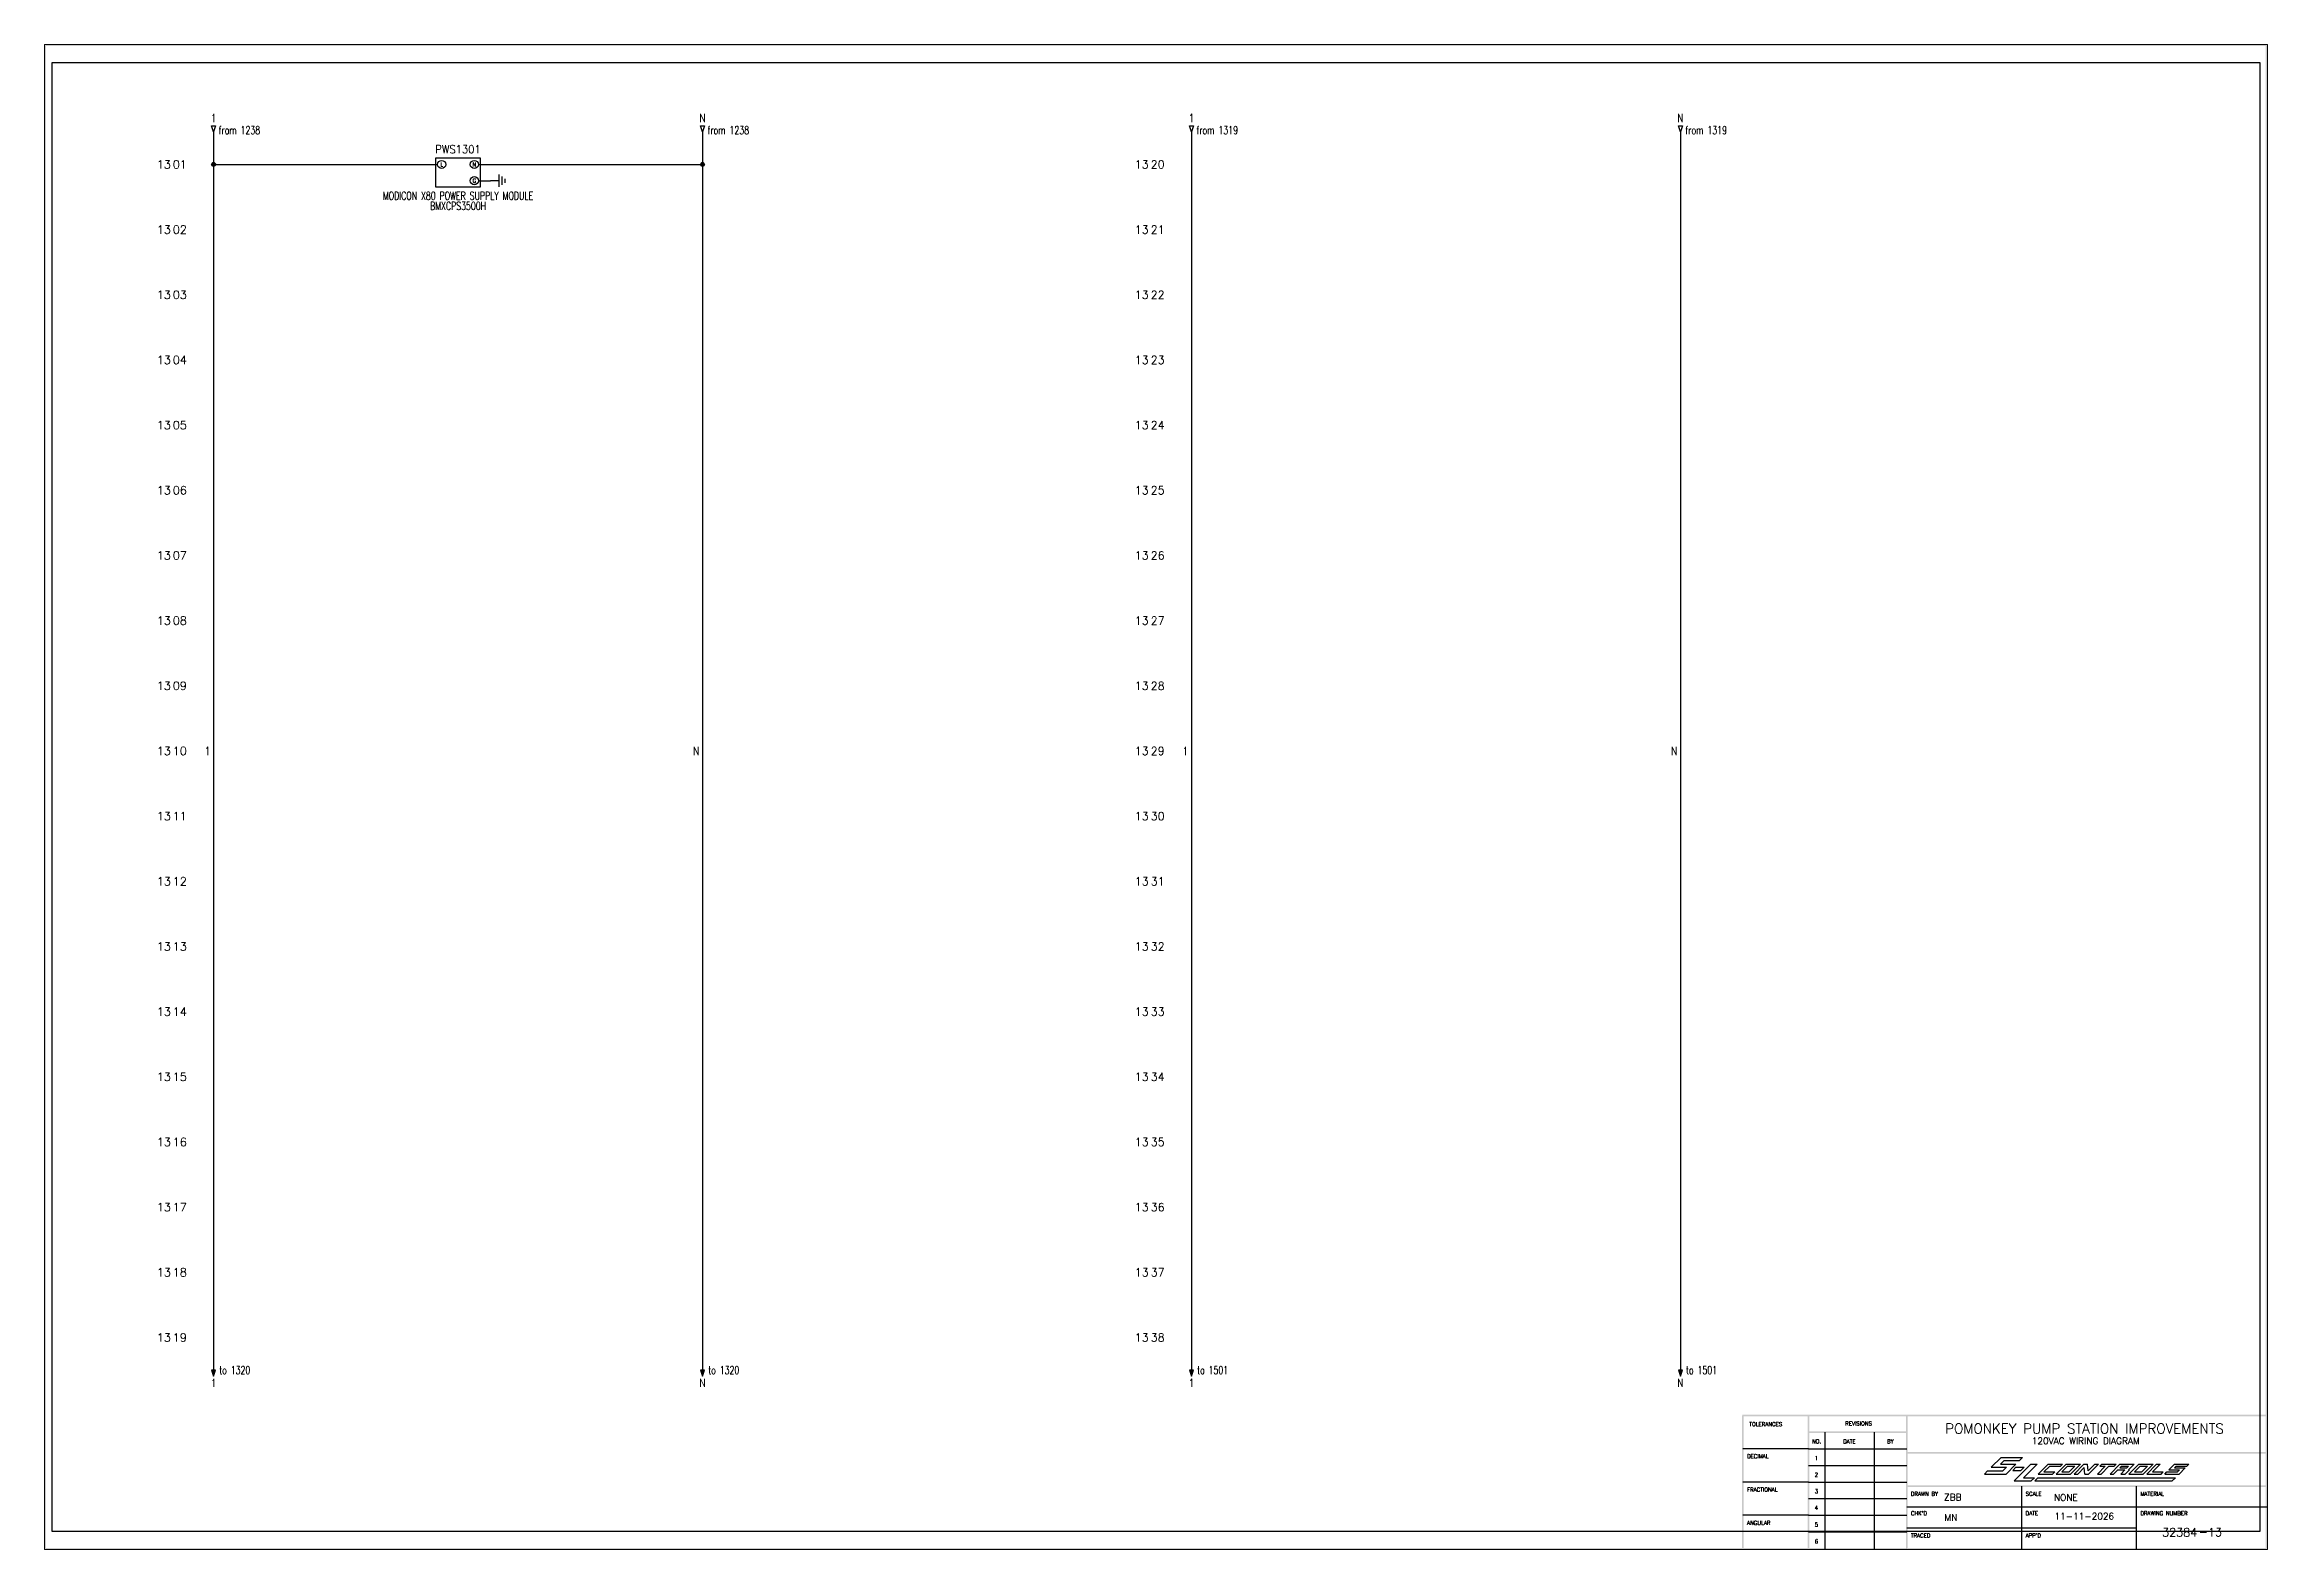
# Paper-space layout 'Layout1' of a CAD drawing. Header units: inches. Extents: x 0.31 to 9.8, y 0.76 to 7.19.
# The model-space entities are those that its viewports show. They can reach past a viewport. Long polylines and large blocks are cut down to what shows.
import ezdxf
from ezdxf.enums import TextEntityAlignment as Align

# ---------------------------------------------------------------- set-up
doc = ezdxf.new("R2010")
doc.units = ezdxf.units.IN
doc.header["$MEASUREMENT"] = 0
for name, color, linetype in [('DESC', 150, 'Continuous'), ('SYMS', 7, 'Continuous'), ('TAGS', 150, 'Continuous'), ('TERMS', 123, 'Continuous'), ('WIRENO', 72, 'Continuous'), ('WIREREF', 52, 'Continuous'), ('WIREREF_DEST', 52, 'Continuous'), ('WIRES', 7, 'Continuous'), ('XREF', 7, 'Continuous')]:
    doc.layers.add(name, color=color, linetype=linetype)
doc.layers.add('VIEWPORTS', color=10, linetype='Continuous', plot=False)
doc.styles.add('ROMANS', font='ROMANS')
doc.styles.get("Standard").update_dxf_attribs({"font": 'romans.shx'})
doc.styles.add('WD', font='romans.shx')

# ---------------------------------------------------------------- blocks, each defined once
blk = doc.blocks.new('LOGO')
at = {"color": 4}
for p, q in [((1.288, 0.284), (1.438, 0.432)), ((1.43, 0.331), (1.485, 0.386)), ((1.438, 0.432), (1.766, 0.432)), ((1.485, 0.386), (1.718, 0.386)), ((1.718, 0.386), (1.766, 0.432)), ((1.185, 0.182), (1.232, 0.229)), ((1.185, 0.182), (1.513, 0.182)), ((1.232, 0.229), (1.466, 0.229)), ((1.288, 0.284), (1.521, 0.284)), ((1.43, 0.331), (1.663, 0.331)), ((1.466, 0.229), (1.521, 0.284)), ((1.513, 0.182), (1.663, 0.331)), ((1.617, 0.237), (1.665, 0.284)), ((1.617, 0.237), (1.74, 0.237)), ((1.638, 0.081), (1.891, 0.331)), ((1.638, 0.081), (1.898, 0.081)), ((1.665, 0.284), (1.788, 0.284)), ((1.74, 0.237), (1.788, 0.284)), ((1.78, 0.128), (1.986, 0.331)), ((1.78, 0.128), (1.946, 0.128)), ((1.891, 0.331), (1.986, 0.331)), ((1.898, 0.081), (1.946, 0.128)), ((1.953, 0.081), (2, 0.128)), ((1.953, 0.081), (4.049, 0.081)), ((2, 0.128), (2.176, 0.128)), ((2.169, 0.128), (4.097, 0.128)), ((4.049, 0.081), (4.097, 0.128))]:
    blk.add_line(p, q, dxfattribs=at)
at = {"color": 6}
for p, q in [((2.005, 0.182), (2.155, 0.331)), ((2.005, 0.182), (2.224, 0.182)), ((2.092, 0.214), (2.179, 0.3)), ((2.092, 0.214), (2.256, 0.214)), ((2.155, 0.331), (2.374, 0.331)), ((2.179, 0.3), (2.343, 0.3)), ((2.224, 0.182), (2.256, 0.214)), ((2.279, 0.182), (2.429, 0.331)), ((2.279, 0.182), (2.498, 0.182)), ((2.343, 0.3), (2.374, 0.331)), ((2.365, 0.214), (2.452, 0.3)), ((2.365, 0.214), (2.475, 0.214)), ((2.429, 0.331), (2.648, 0.331)), ((2.452, 0.3), (2.561, 0.3)), ((2.475, 0.214), (2.561, 0.3)), ((2.498, 0.182), (2.648, 0.331)), ((2.552, 0.182), (2.702, 0.331)), ((2.552, 0.182), (2.607, 0.182)), ((2.607, 0.182), (2.707, 0.282)), ((2.702, 0.331), (2.757, 0.331)), ((2.716, 0.182), (2.707, 0.282)), ((2.716, 0.182), (2.771, 0.182)), ((2.766, 0.232), (2.757, 0.331)), ((2.766, 0.232), (2.866, 0.331)), ((2.771, 0.182), (2.921, 0.331)), ((2.866, 0.331), (2.921, 0.331)), ((2.908, 0.182), (3.026, 0.3)), ((2.908, 0.182), (2.962, 0.182)), ((2.944, 0.3), (2.976, 0.331)), ((2.944, 0.3), (3.026, 0.3)), ((2.962, 0.182), (3.081, 0.3)), ((2.976, 0.331), (3.194, 0.331)), ((3.081, 0.3), (3.163, 0.3)), ((3.099, 0.182), (3.249, 0.331)), ((3.099, 0.182), (3.154, 0.182)), ((3.154, 0.182), (3.217, 0.245)), ((3.163, 0.3), (3.194, 0.331)), ((3.217, 0.245), (3.326, 0.245)), ((3.249, 0.331), (3.468, 0.331)), ((3.249, 0.276), (3.272, 0.3)), ((3.249, 0.276), (3.358, 0.276)), ((3.263, 0.182), (3.326, 0.245)), ((3.263, 0.182), (3.332, 0.182)), ((3.272, 0.3), (3.382, 0.3)), ((3.332, 0.182), (3.395, 0.245)), ((3.358, 0.276), (3.382, 0.3)), ((3.381, 0.245), (3.468, 0.331)), ((3.381, 0.245), (3.395, 0.245)), ((3.386, 0.182), (3.536, 0.331)), ((3.386, 0.182), (3.605, 0.182)), ((3.473, 0.214), (3.559, 0.3)), ((3.473, 0.214), (3.582, 0.214)), ((3.536, 0.331), (3.755, 0.331)), ((3.559, 0.3), (3.669, 0.3)), ((3.582, 0.214), (3.669, 0.3)), ((3.605, 0.182), (3.755, 0.331)), ((3.66, 0.182), (3.81, 0.331)), ((3.66, 0.182), (3.878, 0.182)), ((3.746, 0.214), (3.864, 0.331)), ((3.746, 0.214), (3.91, 0.214)), ((3.81, 0.331), (3.864, 0.331)), ((3.878, 0.182), (3.91, 0.214)), ((3.933, 0.182), (3.965, 0.214)), ((3.933, 0.182), (4.152, 0.182)), ((3.965, 0.214), (4.129, 0.214)), ((3.996, 0.245), (4.083, 0.331)), ((3.996, 0.245), (4.16, 0.245)), ((4.037, 0.245), (4.147, 0.245)), ((4.083, 0.331), (4.302, 0.331)), ((4.083, 0.276), (4.106, 0.3)), ((4.083, 0.276), (4.178, 0.276)), ((4.083, 0.276), (4.247, 0.276)), ((4.106, 0.3), (4.27, 0.3)), ((4.129, 0.214), (4.16, 0.245)), ((4.152, 0.182), (4.247, 0.276)), ((4.27, 0.3), (4.302, 0.331))]:
    blk.add_line(p, q, dxfattribs=at)
blk = doc.blocks.new('S&L Title Block V2')
at = {"color": 2}
for p, q in [((27.15, 1.763), (27.15, 0.012)), ((27.9, 1.763), (27.9, 0.012)), ((26.9, 1.513), (25.9, 1.513)), ((26.9, 1.513), (28.4, 1.513)), ((26.9, 1.013), (25.9, 1.013)), ((26.9, 1.263), (28.4, 1.263)), ((26.9, 1.013), (28.4, 1.013)), ((26.9, 0.763), (28.4, 0.763)), ((30.15, 0.95), (30.15, 0.012)), ((31.9, 0.95), (31.9, 0.012)), ((26.9, 0.513), (25.9, 0.513)), ((26.9, 0.513), (28.4, 0.513)), ((28.4, 0.638), (33.9, 0.638)), ((26.9, 0.263), (28.4, 0.263)), ((28.4, 0.325), (31.9, 0.325)), ((28.4, 0.012), (28.4, 0.012))]:
    blk.add_line(p, q, dxfattribs=at)
for points in [[(0, 22.587), (0.025, 22.562), (33.9, 22.587), (33.875, 22.562)], [(0, 0), (0.025, 0.025), (0, 22.587), (0.025, 22.562)], [(33.9, 22.587), (33.875, 22.562), (33.9, 0.012), (33.875, 0.012)], [(25.887, 2.025), (25.912, 2), (33.9, 2.025), (33.9, 2)], [(25.887, 0.012), (25.912, 0.012), (25.887, 2.013), (25.912, 2.013)], [(26.887, 0.012), (26.912, 0.012), (26.887, 2.013), (26.912, 2.013)], [(28.387, 0.012), (28.412, 0.012), (28.387, 2.013), (28.412, 2.013)], [(26.9, 1.775), (26.9, 1.75), (28.4, 1.775), (28.4, 1.75)], [(28.4, 1.463), (28.4, 1.438), (33.9, 1.463), (33.9, 1.438)], [(28.4, 0.963), (28.4, 0.938), (33.9, 0.963), (33.9, 0.938)], [(33.888, 0), (33.888, 0.025), (0, 0), (0.025, 0.025)]]:
    blk.add_trace(points, dxfattribs=at)
at = {"color": 2, "linetype": 'Continuous'}
blk.add_blockref('LOGO', (28.4, 0.95), dxfattribs=at)
at = {"color": 2, "style": 'ROMANS'}
for s, p in [('TOLERANCES', (26.249, 1.851)), ('REVISIONS', (27.665, 1.861)), ('NO.', (27.025, 1.593)), ('DATE', (27.525, 1.593)), ('BY', (28.15, 1.593))]:
    blk.add_text(s, height=0.06, dxfattribs=at).set_placement(p, align=Align.CENTER)
for s, p in [('DECIMAL', (25.964, 1.369)), ('1', (26.995, 1.343)), ('2', (26.995, 1.093)), ('FRACTIONAL', (25.964, 0.869)), ('3', (26.995, 0.843)), ('DRAWN BY', (28.462, 0.806)), ('SCALE', (30.212, 0.806)), ('MATERIAL', (31.962, 0.806)), ('ANGULAR', (25.964, 0.369)), ('4', (26.995, 0.593)), ('5', (26.995, 0.343)), ("CHK'D", (28.462, 0.513)), ('DATE', (30.212, 0.513)), ('DRAWING NUMBER', (31.962, 0.513)), ('6', (26.995, 0.093)), ('TRACED', (28.462, 0.181)), ("APP'D", (30.212, 0.181))]:
    blk.add_text(s, height=0.06, dxfattribs=at).set_placement(p)
blk.add_text('-', height=0.125).set_placement((32.921, 0.2), align=Align.CENTER)
for tag, height, p in [('TITLE#1', 0.15, (31.11, 1.739)), ('TITLE#2', 0.1, (31.129, 1.58))]:
    blk.add_attdef(tag, text='', height=height).set_placement(p, align=Align.CENTER)
for tag, p, height in [('DRAWNBY', (28.968, 0.735), 0.1), ('SCALE', (30.644, 0.731), 0.1), ('CHKBY', (28.975, 0.429), 0.1), ('DATE', (30.653, 0.449), 0.1), ('SH#', (32.993, 0.197), 0.125)]:
    blk.add_attdef(tag, p, '', height=height)
blk.add_attdef('JOB#', text='', height=0.125).set_placement((32.83, 0.195), align=Align.RIGHT)
at = {"flags": 9}
blk.add_attdef('WD_TB', (0, 0), '', height=0.1, dxfattribs=at)
blk = doc.blocks.new('WD_MLRH6')
at = {"style": 'WD'}
blk.add_attdef('SHEET', text='', height=0.125, dxfattribs=at).set_placement((-0.656, 0), align=Align.MIDDLE_RIGHT)
blk.add_attdef('RUNGFIRST', text='', height=0.125, dxfattribs=at).set_placement((-0.625, 0), align=Align.MIDDLE_LEFT)
at = {"style": 'WD', "flags": 1}
for tag, p in [('WIRE-START', (-0.25, -0.356)), ('RUNGHORV', (-0.25, -0.127)), ('WIREMODE', (-0.25, -0.281)), ('RUNGDIST', (-0.25, -0.2)), ('RUNGCNT', (-0.25, -0.237)), ('RUNGINC', (-0.25, -0.163)), ('WIREFMT', (-0.25, -0.321)), ('WIRE-GSUF', (-0.25, -0.396)), ('PH3SPACE', (-0.25, -0.437))]:
    blk.add_attdef(tag, text='', height=0.025, dxfattribs=at).set_placement(p, align=Align.RIGHT)
blk = doc.blocks.new('HDV1T7')
for p, q in [((0.344, 0.094), (-0.344, 0.094)), ((-0.344, 0.094), (-0.344, -0.344)), ((0.344, -0.344), (0.344, 0.094)), ((-0.344, -0.344), (0.344, -0.344))]:
    blk.add_line(p, q)
for centre in [(-0.25, 0), (0.25, 0), (0.25, -0.25)]:
    blk.add_circle(centre, 0.0625)
at = {"style": 'WD'}
for tag, width, p in [('INST', 0.7, (0.006, 0.497)), ('LOC', 0.7, (0.006, 0.327)), ('TAG1', 0.9, (0, 0.171)), ('RATING2', 0.7, (0, -0.219)), ('DESC1', 0.7, (0, -0.543)), ('DESC2', 0.7, (0, -0.699)), ('XREF', 0.7, (0, -0.856))]:
    blk.add_attdef(tag, text='', height=0.125, dxfattribs=dict(at, width=width)).set_placement(p, align=Align.CENTER)
at = {"linetype": 'Continuous', "style": 'WD', "width": 0.8, "flags": 8}
for tag, p in [('TERM01', (-0.25, 0)), ('TERM02', (0.25, 0)), ('TERM03', (0.25, -0.25))]:
    blk.add_attdef(tag, text='', height=0.0625, dxfattribs=at).set_placement(p, align=Align.MIDDLE)
at = {"style": 'WD', "flags": 1}
for tag, p in [('X4TERM01', (-0.312, 0)), ('X2TERM01', (-0.25, 0.062)), ('X2TERM02', (0.25, 0.062)), ('X1TERM02', (0.312, 0)), ('X8TERM03', (0.25, -0.312)), ('X1TERM03', (0.312, -0.25))]:
    blk.add_attdef(tag, p, '', height=0.0125, dxfattribs=at)
at = {"style": 'WD', "width": 0.7}
blk.add_attdef('RATING1', text='', height=0.125, dxfattribs=at).set_placement((0, 0), align=Align.MIDDLE)
at = {"linetype": 'Continuous', "style": 'WD', "flags": 9}
blk.add_attdef('ASSYCODE', text='', height=0.01, dxfattribs=at).set_placement((0, 0.078), align=Align.CENTER)
at = {"style": 'WD', "flags": 9}
blk.add_attdef('FAMILY', text='', height=0.01, dxfattribs=at).set_placement((-0.005, 0.139), align=Align.CENTER)
at = {"linetype": 'Continuous', "style": 'WD', "flags": 1}
for tag, p in [('MFG', (0, 0.109)), ('CAT', (0, 0.128))]:
    blk.add_attdef(tag, text='', height=0.01, dxfattribs=at).set_placement(p, align=Align.MIDDLE)
blk = doc.blocks.new('WDDOT')
for radius in [0.03, 0.0187, 0.00929]:
    blk.add_circle((0, 0), radius)
blk = doc.blocks.new('HGND2')
for p, q in [((0.125, 0), (0, 0)), ((0.125, 0.09375), (0.125, -0.09375)), ((0.171875, 0.0625), (0.171875, -0.0625)), ((0.21875, 0.03125), (0.21875, -0.03125))]:
    blk.add_line(p, q)
at = {"style": 'WD', "width": 0.8}
for tag, p in [('INST', (0.25, 0.3125)), ('TAG1', (0.25, 0)), ('LOC', (0.25, 0.15625)), ('DESC1', (0.25, -0.15625)), ('DESC2', (0.25, -0.3125))]:
    blk.add_attdef(tag, text='', height=0.125, dxfattribs=at).set_placement(p, align=Align.MIDDLE_LEFT)
at = {"style": 'WD', "flags": 1}
for tag in ['ASSYCODE', 'CAT', 'X4TERM01', 'MFG', 'FAMILY']:
    blk.add_attdef(tag, (0, 0), '', height=0.01, dxfattribs=at)
blk = doc.blocks.new('HA1D2')
blk.add_lwpolyline([(0, 0.094), (0.031, 0.094), (0, 0), (-0.031, 0.094), (0, 0.094)])
at = {"style": 'WD', "width": 0.8, "flags": 8}
blk.add_attdef('WIRENO', text='', height=0.125, dxfattribs=at).set_placement((0, 0.15), align=Align.CENTER)
at = {"style": 'WD', "flags": 1}
for tag, p in [('X8TERM01', (0, 0)), ('SIGCODE', (0.026, 0.066))]:
    blk.add_attdef(tag, p, '', height=0.01, dxfattribs=at)
at = {"style": 'WD', "width": 0.7}
for tag, p in [('XREF', (0.077, -0.037)), ('DESC1', (0.077, -0.206))]:
    blk.add_attdef(tag, p, '', height=0.125, dxfattribs=at)
blk = doc.blocks.new('WD_WNV')
at = {"linetype": 'Continuous', "style": 'WD', "width": 0.8}
blk.add_attdef('WIRENO', text='', height=0.125, dxfattribs=at).set_placement((-0.05, 0), align=Align.MIDDLE_RIGHT)
at = {"style": 'WD', "flags": 1}
for tag, p in [('W01USER', (-0.062, 0.094)), ('W02USER', (-0.062, 0.086)), ('W03USER', (-0.062, 0.078)), ('W04USER', (-0.062, 0.07)), ('W05USER', (-0.062, 0.062)), ('W06USER', (-0.062, 0.055)), ('W07USER', (-0.062, 0.047)), ('W08USER', (-0.062, 0.039)), ('W09USER', (-0.062, 0.031)), ('W10USER', (-0.062, 0.023))]:
    blk.add_attdef(tag, text='', height=0.005, dxfattribs=at).set_placement(p, align=Align.CENTER)
blk = doc.blocks.new('HA1S4')
for points in [[(0, 0), (-0.031, 0), (0, -0.094), (0.031, 0), (0, 0)], [(0.016, -0.011), (-0.016, -0.011), (0, -0.058), (0.016, -0.011)]]:
    blk.add_lwpolyline(points)
at = {"style": 'WD', "flags": 1}
for tag, p in [('X2TERM01', (0, 0)), ('SIGCODE', (0.035, -0.083))]:
    blk.add_attdef(tag, p, '', height=0.01, dxfattribs=at)
at = {"style": 'WD', "width": 0.7}
for tag, p in [('XREF', (0.088, -0.062)), ('DESC1', (0.088, 0.113))]:
    blk.add_attdef(tag, p, '', height=0.125, dxfattribs=at)
at = {"style": 'WD', "width": 0.8, "flags": 8}
blk.add_attdef('WIRENO', text='', height=0.125, dxfattribs=at).set_placement((0, -0.259), align=Align.CENTER)

msp = doc.modelspace()

# ---------------------------------------------------------------- linework, layer by layer
at = {"layer": 'VIEWPORTS'}
msp.add_lwpolyline([(0.025, 22.562), (33.888, 22.562), (33.888, 0.025), (0.025, 0.025)], close=True, dxfattribs=at)
at = {"layer": 'WIRES'}
for p, q in [((2.5, 21.5), (2.5, 2.5)), ((10, 21.5), (10, 2.5)), ((17.5, 21.5), (17.5, 2.5)), ((25, 21.5), (25, 2.5)), ((2.5, 21), (5.938, 21)), ((6.562, 21), (10, 21)), ((6.562, 20.75), (6.75, 20.75))]:
    msp.add_line(p, q, dxfattribs=at)

# ---------------------------------------------------------------- block references
for p, values in [((2.5, 21), {'RUNGFIRST': '01', 'SHEET': '13'}), ((17.5, 21), {'RUNGFIRST': '20', 'SHEET': '13'})]:
    msp.add_blockref('WD_MLRH6', p).add_auto_attribs(values)
at = {"layer": 'SYMS'}
ref = msp.add_blockref('HA1D2', (2.5, 21.5), dxfattribs=at)
ref.add_attrib('WIRENO', '1', dxfattribs={"layer": 'WIREREF_DEST', "height": 0.125, "style": 'WD', "width": 0.8, "flags": 8}).set_placement((2.5, 21.65), align=Align.CENTER)
ref.add_attrib('XREF', 'from 1238', (2.577, 21.463), dxfattribs={"layer": 'XREF', "height": 0.125, "style": 'WD', "width": 0.7})
ref = msp.add_blockref('HA1D2', (10, 21.5), dxfattribs=at)
ref.add_attrib('WIRENO', 'N', dxfattribs={"layer": 'WIREREF_DEST', "height": 0.125, "style": 'WD', "width": 0.8, "flags": 8}).set_placement((10, 21.65), align=Align.CENTER)
ref.add_attrib('XREF', 'from 1238', (10.077, 21.463), dxfattribs={"layer": 'XREF', "height": 0.125, "style": 'WD', "width": 0.7})
ref = msp.add_blockref('HA1D2', (17.5, 21.5), dxfattribs=at)
ref.add_attrib('WIRENO', '1', dxfattribs={"layer": 'WIREREF_DEST', "height": 0.125, "style": 'WD', "width": 0.8, "flags": 8}).set_placement((17.5, 21.65), align=Align.CENTER)
ref.add_attrib('XREF', 'from 1319', (17.577, 21.463), dxfattribs={"layer": 'XREF', "height": 0.125, "style": 'WD', "width": 0.7})
ref = msp.add_blockref('HA1D2', (25, 21.5), dxfattribs=at)
ref.add_attrib('WIRENO', 'N', dxfattribs={"layer": 'WIREREF_DEST', "height": 0.125, "style": 'WD', "width": 0.8, "flags": 8}).set_placement((25, 21.65), align=Align.CENTER)
ref.add_attrib('XREF', 'from 1319', (25.077, 21.463), dxfattribs={"layer": 'XREF', "height": 0.125, "style": 'WD', "width": 0.7})
ref = msp.add_blockref('HDV1T7', (6.25, 21), dxfattribs=at)
ref.add_attrib('DESC1', 'MODICON X80 POWER SUPPLY MODULE', dxfattribs={"layer": 'DESC', "height": 0.125, "style": 'WD', "width": 0.7}).set_placement((6.25, 20.457), align=Align.CENTER)
ref.add_attrib('DESC2', 'BMXCPS3500H', dxfattribs={"layer": 'DESC', "height": 0.125, "style": 'WD', "width": 0.7}).set_placement((6.25, 20.301), align=Align.CENTER)
ref.add_attrib('TERM03', 'G', dxfattribs={"layer": 'TERMS', "linetype": 'Continuous', "height": 0.0625, "style": 'WD', "width": 0.8, "flags": 8}).set_placement((6.5, 20.75), align=Align.MIDDLE)
ref.add_attrib('TERM02', 'N', dxfattribs={"layer": 'TERMS', "linetype": 'Continuous', "height": 0.0625, "style": 'WD', "width": 0.8, "flags": 8}).set_placement((6.5, 21), align=Align.MIDDLE)
ref.add_attrib('TERM01', 'L', dxfattribs={"layer": 'TERMS', "linetype": 'Continuous', "height": 0.0625, "style": 'WD', "width": 0.8, "flags": 8}).set_placement((6, 21), align=Align.MIDDLE)
ref.add_attrib('TAG1', 'PWS1301', dxfattribs={"layer": 'TAGS', "height": 0.125, "style": 'WD', "width": 0.9}).set_placement((6.25, 21.171), align=Align.CENTER)
for name, p in [('WDDOT', (2.5, 21)), ('HGND2', (6.75, 20.75)), ('WDDOT', (10, 21))]:
    msp.add_blockref(name, p, dxfattribs=at)
ref = msp.add_blockref('HA1S4', (2.5, 2.5), dxfattribs=at)
ref.add_attrib('WIRENO', '1', dxfattribs={"layer": 'WIREREF', "height": 0.125, "style": 'WD', "width": 0.8, "flags": 8}).set_placement((2.5, 2.241), align=Align.CENTER)
ref.add_attrib('XREF', 'to 1320', (2.587, 2.438), dxfattribs={"layer": 'XREF', "height": 0.125, "style": 'WD', "width": 0.7})
ref = msp.add_blockref('HA1S4', (10, 2.5), dxfattribs=at)
ref.add_attrib('WIRENO', 'N', dxfattribs={"layer": 'WIREREF', "height": 0.125, "style": 'WD', "width": 0.8, "flags": 8}).set_placement((10, 2.241), align=Align.CENTER)
ref.add_attrib('XREF', 'to 1320', (10.088, 2.438), dxfattribs={"layer": 'XREF', "height": 0.125, "style": 'WD', "width": 0.7})
ref = msp.add_blockref('HA1S4', (17.5, 2.5), dxfattribs=at)
ref.add_attrib('WIRENO', '1', dxfattribs={"layer": 'WIREREF', "height": 0.125, "style": 'WD', "width": 0.8, "flags": 8}).set_placement((17.5, 2.241), align=Align.CENTER)
ref.add_attrib('XREF', 'to 1501', (17.587, 2.438), dxfattribs={"layer": 'XREF', "height": 0.125, "style": 'WD', "width": 0.7})
ref = msp.add_blockref('HA1S4', (25, 2.5), dxfattribs=at)
ref.add_attrib('WIRENO', 'N', dxfattribs={"layer": 'WIREREF', "height": 0.125, "style": 'WD', "width": 0.8, "flags": 8}).set_placement((25, 2.241), align=Align.CENTER)
ref.add_attrib('XREF', 'to 1501', (25.087, 2.438), dxfattribs={"layer": 'XREF', "height": 0.125, "style": 'WD', "width": 0.7})
at = {"layer": 'WIRENO'}
ref = msp.add_blockref('WD_WNV', (2.5, 12), dxfattribs=at)
ref.add_attrib('WIRENO', '1', dxfattribs={"linetype": 'Continuous', "height": 0.125, "style": 'WD', "width": 0.8}).set_placement((2.45, 12), align=Align.MIDDLE_RIGHT)
ref = msp.add_blockref('WD_WNV', (10, 12), dxfattribs=at)
ref.add_attrib('WIRENO', 'N', dxfattribs={"linetype": 'Continuous', "height": 0.125, "style": 'WD', "width": 0.8}).set_placement((9.95, 12), align=Align.MIDDLE_RIGHT)
ref = msp.add_blockref('WD_WNV', (17.5, 12), dxfattribs=at)
ref.add_attrib('WIRENO', '1', dxfattribs={"linetype": 'Continuous', "height": 0.125, "style": 'WD', "width": 0.8}).set_placement((17.45, 12), align=Align.MIDDLE_RIGHT)
ref = msp.add_blockref('WD_WNV', (25, 12), dxfattribs=at)
ref.add_attrib('WIRENO', 'N', dxfattribs={"linetype": 'Continuous', "height": 0.125, "style": 'WD', "width": 0.8}).set_placement((24.95, 12), align=Align.MIDDLE_RIGHT)

# ---------------------------------------------------------------- texts
at = {"style": 'WD'}
for p in [(1.844, 20), (16.844, 20), (1.844, 19), (16.844, 19), (1.844, 18), (16.844, 18), (1.844, 17), (16.844, 17), (1.844, 16), (16.844, 16), (1.844, 15), (16.844, 15), (1.844, 14), (16.844, 14), (1.844, 13), (16.844, 13), (1.844, 12), (16.844, 12), (1.844, 11), (16.844, 11), (1.844, 10), (16.844, 10), (1.844, 9), (16.844, 9), (1.844, 8), (16.844, 8), (1.844, 7), (16.844, 7), (1.844, 6), (16.844, 6), (1.844, 5), (16.844, 5), (1.844, 4), (16.844, 4), (1.844, 3), (16.844, 3)]:
    msp.add_text('13', height=0.125, dxfattribs=at).set_placement(p, align=Align.MIDDLE_RIGHT)
for s, p in [('02', (1.875, 20)), ('21', (16.875, 20)), ('03', (1.875, 19)), ('22', (16.875, 19)), ('04', (1.875, 18)), ('23', (16.875, 18)), ('05', (1.875, 17)), ('24', (16.875, 17)), ('06', (1.875, 16)), ('25', (16.875, 16)), ('07', (1.875, 15)), ('26', (16.875, 15)), ('08', (1.875, 14)), ('27', (16.875, 14)), ('09', (1.875, 13)), ('28', (16.875, 13)), ('10', (1.875, 12)), ('29', (16.875, 12)), ('11', (1.875, 11)), ('30', (16.875, 11)), ('12', (1.875, 10)), ('31', (16.875, 10)), ('13', (1.875, 9)), ('32', (16.875, 9)), ('14', (1.875, 8)), ('33', (16.875, 8)), ('15', (1.875, 7)), ('34', (16.875, 7)), ('16', (1.875, 6)), ('35', (16.875, 6)), ('17', (1.875, 5)), ('36', (16.875, 5)), ('18', (1.875, 4)), ('37', (16.875, 4)), ('19', (1.875, 3)), ('38', (16.875, 3))]:
    msp.add_text(s, height=0.125, dxfattribs=at).set_placement(p, align=Align.MIDDLE_LEFT)

psp = doc.layouts.get("Layout1")

# ---------------------------------------------------------------- block references
at = {"xscale": 0.2798, "yscale": 0.2844, "zscale": 0.2796008629927103}
psp.add_blockref('S&L Title Block V2', (0.3128, 0.764), dxfattribs=at).add_auto_attribs({'SH#': '13', 'JOB#': '32384', 'DATE': '11-11-2026', 'SCALE': 'NONE', 'CHKBY': 'MN', 'DRAWNBY': 'ZBB', 'TITLE#2': '120VAC WIRING DIAGRAM', 'TITLE#1': 'POMONKEY PUMP STATION IMPROVEMENTS'})

# ---------------------------------------------------------------- viewports
at = {"layer": 'VIEWPORTS'}
psp.add_viewport(center=(5.0555, 3.9758), size=(9.4857, 6.423944), view_center_point=(16.9563, 11.2937), view_height=23.09383, dxfattribs=at)

doc.saveas('drawing.dxf')
